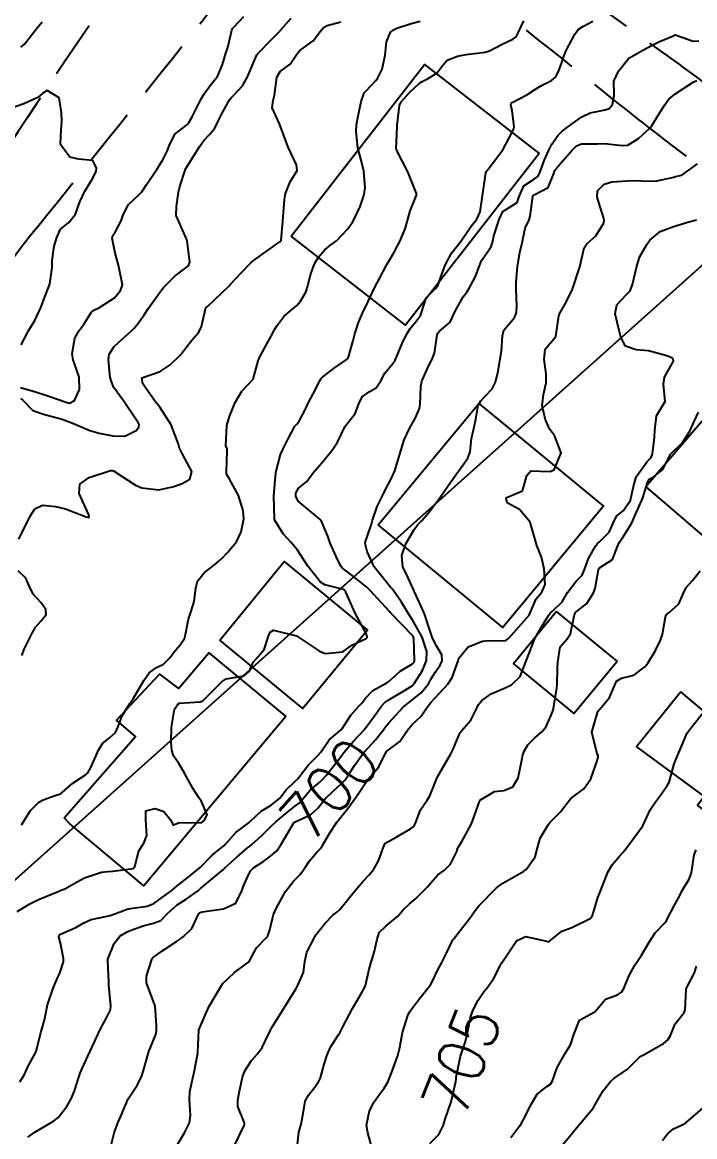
# Model space of a CAD drawing. Header units: metres. Extents: x 298520 to 308411, y 7433745 to 7450750.
# Drawn here: x 301239.4 to 301297.3, y 7442745 to 7442840.8 of the extents above; entities that cross this region are included whole.
import ezdxf
from ezdxf.enums import TextEntityAlignment as Align

# ---------------------------------------------------------------- set-up
doc = ezdxf.new("R2010")
doc.units = ezdxf.units.M
doc.header["$LTSCALE"] = 10
doc.linetypes.add('CONTINUO', pattern=[0])
doc.linetypes.add('DASHED', pattern=[0.75, 0.5, -0.25])
for name, color, linetype in [('Cotas', 45, 'Continuous'), ('Curvas de Nivel 1m', 11, 'Continuous'), ('Curvas de Nivel 5m', 15, 'Continuous'), ('Edificações', 30, 'Continuous'), ('TEXTO', 45, 'Continuous'), ('Vias Secundárias', 230, 'DASHED')]:
    doc.layers.add(name, color=color, linetype=linetype)
doc.styles.add('Style-STANDARD', font='STANDARD.shx')

msp = doc.modelspace()

# ---------------------------------------------------------------- linework, layer by layer
at = {"layer": 'Curvas de Nivel 1m', "flags": 128}
for points, elevation in [([(301239.285, 7442808.444), (301239.476, 7442808.327), (301240.365, 7442807.405), (301241.271, 7442807.09), (301242.883, 7442806.667), (301243.265, 7442806.527), (301243.855, 7442806.274), (301245.254, 7442805.678), (301246.05, 7442805.449), (301247.248, 7442805.239), (301248.275, 7442805.192), (301249.255, 7442805.687), (301249.489, 7442805.977), (301249.509, 7442806.206), (301249.415, 7442806.359), (301249.266, 7442806.561), (301248.143, 7442808.221), (301247.301, 7442809.415), (301246.998, 7442810.235), (301246.864, 7442811.773), (301246.92, 7442812.236), (301247.34, 7442812.893), (301248.041, 7442813.528), (301248.822, 7442814.215), (301249.082, 7442814.488), (301249.362, 7442814.829), (301249.938, 7442815.638), (301250.313, 7442816.196), (301251.398, 7442817.72), (301251.609, 7442817.97), (301251.801, 7442818.176), (301252.608, 7442818.971), (301253.417, 7442819.587), (301253.736, 7442819.841), (301253.874, 7442820.155), (301253.63, 7442821.979), (301253.589, 7442822.159), (301253.456, 7442822.425), (301252.681, 7442824.168), (301252.718, 7442824.934), (301252.883, 7442826.166), (301253.008, 7442826.665), (301253.499, 7442828.16), (301253.508, 7442828.175), (301253.523, 7442828.21), (301254.737, 7442830.142), (301255.081, 7442830.606), (301255.558, 7442831.139), (301256.009, 7442831.683), (301256.219, 7442832.124), (301256.663, 7442833.038), (301257.279, 7442834.113), (301257.412, 7442834.295), (301257.598, 7442834.462), (301258.406, 7442835.307), (301258.839, 7442836.098), (301259.642, 7442837.984), (301259.709, 7442838.089), (301260.922, 7442839.338), (301261.626, 7442840.061), (301261.642, 7442840.082), (301261.664, 7442840.103), (301262.58, 7442841.151)], 694), ([(301239.298, 7442809.369), (301240.589, 7442809.016), (301241.29, 7442808.791), (301242.725, 7442808.286), (301243.281, 7442808.078), (301243.523, 7442808.035), (301243.937, 7442808.273), (301244.367, 7442809.199), (301244.349, 7442810.27), (301243.838, 7442811.764), (301243.734, 7442812.276), (301243.983, 7442813.637), (301244.344, 7442814.27), (301244.773, 7442814.855), (301245.376, 7442815.824), (301245.602, 7442816.034), (301246.094, 7442816.249), (301247.391, 7442817.081), (301247.896, 7442817.727), (301248.068, 7442818.223), (301247.74, 7442819.907), (301247.634, 7442820.228), (301247.434, 7442820.941), (301247.194, 7442822.233), (301247.247, 7442822.44), (301247.458, 7442822.783), (301247.97, 7442823.723), (301248.125, 7442824.223), (301248.596, 7442825.109), (301249.499, 7442825.97), (301249.626, 7442826.084), (301249.723, 7442826.207), (301250.161, 7442826.852), (301251.058, 7442828.187), (301251.531, 7442828.954), (301251.946, 7442829.769), (301252.094, 7442830.174), (301252.577, 7442831.151), (301253.57, 7442831.95), (301253.683, 7442832.047), (301253.766, 7442832.157), (301254.073, 7442832.648), (301254.82, 7442834.142), (301255.106, 7442834.632), (301255.611, 7442835.349), (301255.964, 7442835.781), (301256.238, 7442836.124), (301256.679, 7442837.165), (301256.952, 7442838.117), (301257.136, 7442838.628), (301257.483, 7442840.112), (301257.528, 7442840.248), (301257.667, 7442840.397), (301258.511, 7442841.271)], 693), ([(301239.016, 7442764.327), (301240.101, 7442764.985), (301240.773, 7442765.325), (301242.534, 7442766.038), (301242.782, 7442766.152), (301242.87, 7442766.191), (301243.105, 7442766.277), (301244.179, 7442766.877), (301244.793, 7442767.22), (301246.26, 7442767.7), (301246.798, 7442767.76), (301247.241, 7442767.783), (301248.801, 7442767.991), (301248.978, 7442768.032), (301249.12, 7442768.207), (301249.483, 7442769.543), (301249.894, 7442770.199), (301250.177, 7442770.859), (301250.066, 7442772.198), (301250.083, 7442772.98), (301250.868, 7442773.189), (301251.614, 7442772.933), (301252.226, 7442772.169), (301252.439, 7442771.757), (301252.851, 7442771.956), (301253.028, 7442771.982), (301254.851, 7442771.951), (301255.104, 7442772.136), (301255.352, 7442772.626), (301254.869, 7442773.788), (301254.597, 7442774.143), (301254.153, 7442774.878), (301253.436, 7442776.155), (301252.912, 7442777.039), (301252.468, 7442777.716), (301252.305, 7442778.169), (301252.265, 7442778.838), (301252.285, 7442780.17), (301252.534, 7442781.732), (301252.834, 7442782.162), (301252.974, 7442782.245), (301254.751, 7442782.367), (301254.976, 7442782.453), (301256.65, 7442784.115), (301256.996, 7442784.325), (301258.505, 7442784.59), (301259.006, 7442784.988), (301259.328, 7442785.777), (301259.608, 7442786.084), (301260.259, 7442786.849), (301260.671, 7442788.074), (301260.78, 7442788.339), (301261.05, 7442788.525), (301263.043, 7442788.04), (301265.03, 7442786.701), (301265.513, 7442786.498), (301267.03, 7442786.658), (301267.791, 7442787.227), (301269.041, 7442787.786), (301269.128, 7442787.883), (301269.134, 7442787.969), (301269.047, 7442788.227), (301268.099, 7442789.98), (301267.292, 7442791.786), (301267.133, 7442791.99), (301267.093, 7442792.01), (301265.49, 7442792.407), (301265.099, 7442792.647), (301264.014, 7442794.031), (301263.133, 7442795.39), (301262.586, 7442796.048), (301261.886, 7442796.795), (301261.162, 7442797.993), (301261.143, 7442798.041), (301261.139, 7442798.06), (301261.136, 7442798.088), (301261.105, 7442800.061), (301261.207, 7442801.426), (301261.27, 7442802.002), (301261.276, 7442802.059), (301261.673, 7442803.611), (301261.875, 7442804.054), (301262.318, 7442804.978), (301262.91, 7442806.044), (301263.075, 7442806.231), (301263.267, 7442806.493), (301263.804, 7442807.508), (301264.061, 7442808.032), (301264.478, 7442808.841), (301265.087, 7442810.022), (301265.167, 7442810.159), (301265.307, 7442810.298), (301266.287, 7442811.037), (301267.33, 7442811.767), (301267.448, 7442811.872), (301267.514, 7442811.988), (301267.914, 7442813.417), (301268.061, 7442813.983), (301268.368, 7442814.98), (301268.821, 7442815.976), (301269.014, 7442816.346), (301269.395, 7442817.151), (301269.766, 7442817.965), (301270.142, 7442818.691), (301270.828, 7442819.949), (301271.042, 7442820.333), (301271.439, 7442821.028), (301271.768, 7442821.616), (301271.933, 7442821.935), (301272.379, 7442823.016), (301272.645, 7442823.928), (301272.831, 7442824.579), (301273.375, 7442825.921), (301273.366, 7442826.06), (301272.612, 7442827.929), (301271.659, 7442829.821), (301271.62, 7442829.939), (301271.703, 7442831.807), (301271.713, 7442831.939), (301271.91, 7442833.616), (301272.049, 7442833.935), (301272.775, 7442834.758), (301273.617, 7442835.537), (301273.844, 7442835.694), (301274.314, 7442835.913), (301275.11, 7442836.415), (301275.631, 7442837.096), (301276.011, 7442837.521), (301276.885, 7442837.881), (301277.644, 7442838.025), (301279.277, 7442838.223), (301279.648, 7442838.343), (301280.732, 7442838.912), (301281.658, 7442839.324), (301281.94, 7442839.537), (301282.076, 7442839.816), (301282.593, 7442840.897)], 697), ([(301239.242, 7442749.665), (301239.631, 7442750.32), (301239.935, 7442750.981), (301240.612, 7442752.224), (301240.645, 7442752.31), (301241.039, 7442753.901), (301241.164, 7442754.302), (301241.351, 7442755), (301241.621, 7442756.296), (301242.116, 7442757.727), (301242.338, 7442758.285), (301242.439, 7442758.532), (301242.695, 7442759.113), (301242.998, 7442759.987), (301243.004, 7442760.277), (301242.726, 7442761.61), (301242.589, 7442762.139), (301242.61, 7442762.282), (301242.668, 7442762.347), (301242.734, 7442762.378), (301244.064, 7442762.946), (301244.749, 7442763.337), (301245.379, 7442763.625), (301246.758, 7442763.921), (301247.001, 7442763.986), (301247.632, 7442764.221), (301248.464, 7442764.515), (301248.767, 7442764.582), (301250.182, 7442764.782), (301250.771, 7442765.007), (301252.356, 7442766.166), (301252.787, 7442766.539), (301253.683, 7442767.262), (301254.77, 7442768.14), (301254.786, 7442768.157), (301254.803, 7442768.175), (301255.779, 7442769.165), (301256.831, 7442770), (301256.894, 7442770.047), (301256.948, 7442770.109), (301257.819, 7442771.124), (301258.851, 7442771.882), (301258.973, 7442771.967), (301259.083, 7442772.088), (301259.995, 7442772.945), (301260.867, 7442773.454), (301261.6, 7442774.059), (301262.154, 7442774.781), (301262.895, 7442775.507), (301263.173, 7442775.763), (301263.401, 7442776.035), (301264.045, 7442776.896), (301264.92, 7442777.754), (301265.123, 7442778.017), (301265.848, 7442779.097), (301266.953, 7442779.99), (301267.732, 7442781.216), (301268.407, 7442781.976), (301268.687, 7442782.262), (301268.98, 7442782.657), (301269.623, 7442783.327), (301270.747, 7442783.952), (301270.913, 7442784.032), (301270.995, 7442784.111), (301271.955, 7442784.99), (301273.018, 7442785.619), (301273.163, 7442785.776), (301273.208, 7442785.918), (301273.133, 7442787.828), (301273.11, 7442787.919), (301273.044, 7442788.019), (301271.193, 7442789.948), (301271.138, 7442790.013), (301271.074, 7442790.096), (301269.344, 7442791.967), (301269.095, 7442792.208), (301267.948, 7442793.138), (301267.111, 7442793.765), (301266.981, 7442793.861), (301266.879, 7442793.994), (301266.597, 7442794.522), (301265.927, 7442796.008), (301265.732, 7442796.594), (301265.162, 7442797.933), (301265.085, 7442798.021), (301263.187, 7442799.616), (301262.977, 7442800.042), (301262.974, 7442800.263), (301263.2, 7442800.71), (301263.935, 7442801.304), (301264.456, 7442802.028), (301264.809, 7442802.432), (301265.222, 7442802.902), (301266.109, 7442804.007), (301266.576, 7442804.667), (301267.192, 7442805.991), (301267.264, 7442806.096), (301268.1, 7442807.157), (301268.396, 7442807.979), (301268.68, 7442808.585), (301269.293, 7442808.996), (301269.898, 7442809.363), (301270.306, 7442809.96), (301270.652, 7442810.618), (301271.326, 7442811.452), (301271.533, 7442811.735), (301271.624, 7442811.937), (301272.125, 7442813.152), (301272.516, 7442813.928), (301272.83, 7442814.456), (301273.371, 7442815.111), (301273.71, 7442815.585), (301273.829, 7442815.916), (301274.214, 7442817.092), (301274.994, 7442817.904), (301275.196, 7442818.111), (301275.411, 7442818.73), (301275.825, 7442819.894), (301276.385, 7442820.94), (301277.127, 7442821.875), (301277.458, 7442822.363), (301278.072, 7442823.259), (301278.554, 7442823.859), (301278.839, 7442824.5), (301279.038, 7442825.855), (301279.102, 7442826.259), (301279.345, 7442827.852), (301279.394, 7442827.982), (301279.526, 7442828.145), (301280.784, 7442829.831), (301281.069, 7442830.308), (301281.565, 7442831.276), (301281.746, 7442831.642), (301281.774, 7442831.818), (301281.586, 7442833.163), (301281.493, 7442833.723), (301281.512, 7442833.821), (301281.594, 7442833.885), (301282.853, 7442834.555), (301283.605, 7442835.021), (301284.077, 7442835.326), (301284.983, 7442835.786), (301285.327, 7442836.073), (301285.626, 7442836.624), (301285.923, 7442837.492), (301286.009, 7442837.775), (301286.246, 7442838.368), (301286.991, 7442839.76), (301287.275, 7442840.15), (301287.673, 7442840.432), (301288.532, 7442840.889)], 698), ([(301239.335, 7442838.644), (301239.649, 7442838.906), (301240.734, 7442840.314), (301241.156, 7442840.822)], 692), ([(301239.382, 7442771.791), (301239.728, 7442772.321), (301240.165, 7442773.016), (301240.874, 7442773.721), (301241.242, 7442773.932), (301242.275, 7442774.286), (301242.732, 7442774.434), (301242.886, 7442774.543), (301243.796, 7442775.369), (301244.901, 7442776.078), (301245.099, 7442776.257), (301245.35, 7442776.696), (301246.034, 7442778.243), (301246.371, 7442778.798), (301246.938, 7442779.236), (301247.461, 7442779.709), (301247.7, 7442780.223), (301248.031, 7442781.15), (301248.69, 7442782.213), (301248.814, 7442782.372), (301248.977, 7442782.606), (301249.894, 7442784.201), (301250.353, 7442784.846), (301251.01, 7442785.291), (301251.589, 7442785.599), (301252.183, 7442786.168), (301252.529, 7442786.664), (301253.034, 7442787.242), (301253.394, 7442787.802), (301253.492, 7442788.156), (301253.754, 7442789.462), (301253.993, 7442790.151), (301254.238, 7442790.992), (301254.368, 7442792.147), (301254.511, 7442792.734), (301255.106, 7442793.455), (301256, 7442794.127), (301256.598, 7442794.641), (301257.129, 7442795.209), (301257.541, 7442795.702), (301257.866, 7442796.103), (301258.291, 7442796.959), (301258.497, 7442798.097), (301258.467, 7442798.804), (301258.051, 7442800.101), (301257.208, 7442801.625), (301257.031, 7442801.933), (301257.006, 7442802.113), (301257.086, 7442803.967), (301257.063, 7442804.113), (301256.973, 7442804.378), (301257.046, 7442806.113), (301257.271, 7442806.891), (301257.632, 7442807.754), (301257.778, 7442808.105), (301258.33, 7442809.067), (301259.303, 7442810.09), (301259.75, 7442811.66), (301259.924, 7442812.081), (301260.609, 7442813.335), (301260.995, 7442814.065), (301261.121, 7442814.299), (301261.362, 7442814.696), (301261.95, 7442815.478), (301262.606, 7442816.048), (301263.031, 7442816.399), (301263.391, 7442816.813), (301263.847, 7442817.587), (301263.994, 7442818.034), (301264.283, 7442819.162), (301264.595, 7442820.028), (301264.906, 7442820.55), (301265.441, 7442821.198), (301265.894, 7442821.566), (301266.492, 7442822.004), (301267.463, 7442823.019), (301267.855, 7442823.601), (301268.064, 7442823.984), (301268.532, 7442824.934), (301268.874, 7442825.976), (301268.939, 7442826.545), (301268.832, 7442827.977), (301268.594, 7442828.917), (301268.317, 7442829.982), (301268.164, 7442831.384), (301268.192, 7442831.984), (301268.422, 7442833.144), (301268.594, 7442833.98), (301268.864, 7442834.717), (301269.616, 7442835.497), (301269.847, 7442835.739), (301269.999, 7442835.964), (301270.416, 7442836.743), (301270.674, 7442837.955), (301270.798, 7442839.097), (301271.144, 7442839.948), (301271.438, 7442840.172), (301271.668, 7442840.271), (301272.915, 7442840.686), (301273.677, 7442840.876)], 696), ([(301239.937, 7442744.908), (301240.533, 7442745.34), (301242.13, 7442746.286), (301242.546, 7442746.626), (301243.283, 7442747.546), (301243.69, 7442748.269), (301243.935, 7442748.904), (301244.359, 7442750.262), (301244.422, 7442750.434), (301244.599, 7442750.83), (301245.269, 7442752.25), (301245.694, 7442753.176), (301246.175, 7442754.237), (301246.652, 7442755.119), (301247.029, 7442755.857), (301247.072, 7442756.226), (301246.907, 7442758.002), (301246.885, 7442758.228), (301246.801, 7442760.139), (301246.815, 7442760.229), (301247.365, 7442761.585), (301247.872, 7442762.219), (301248.412, 7442762.539), (301248.74, 7442762.688), (301249.841, 7442763.105), (301250.75, 7442763.313), (301251.375, 7442763.56), (301251.958, 7442764.172), (301252.77, 7442764.884), (301253.554, 7442765.373), (301254.602, 7442766.142), (301254.701, 7442766.224), (301254.784, 7442766.29), (301255.979, 7442767.306), (301256.802, 7442767.979), (301256.863, 7442768.049), (301256.913, 7442768.109), (301257.907, 7442769.009), (301258.828, 7442769.789), (301258.997, 7442769.922), (301259.198, 7442770.086), (301260.07, 7442770.848), (301260.848, 7442771.62), (301261.295, 7442772.063), (301262.866, 7442773.347), (301263.259, 7442773.646), (301263.62, 7442774.033), (301264.194, 7442774.716), (301264.893, 7442775.334), (301265.263, 7442775.649), (301265.596, 7442776.01), (301266.92, 7442777.723), (301267.032, 7442777.878), (301267.114, 7442777.988), (301267.94, 7442778.977), (301268.884, 7442779.971), (301268.918, 7442780.006), (301268.954, 7442780.053), (301269.765, 7442781.161), (301270.333, 7442781.956), (301270.63, 7442782.3), (301270.979, 7442782.539), (301272.47, 7442783.41), (301272.991, 7442783.742), (301273.089, 7442783.822), (301273.168, 7442783.918), (301273.873, 7442785.048), (301274.243, 7442785.908), (301274.249, 7442786.689), (301273.847, 7442787.912), (301273.064, 7442789.346), (301272.689, 7442789.926), (301272.068, 7442790.92), (301271.35, 7442791.946), (301271.237, 7442792.091), (301271.096, 7442792.246), (301269.722, 7442793.964), (301269.132, 7442795.273), (301268.958, 7442795.972), (301268.968, 7442796.149), (301269.149, 7442796.626), (301269.491, 7442797.636), (301269.591, 7442797.966), (301269.998, 7442799.139), (301270.372, 7442799.958), (301270.641, 7442800.506), (301271.207, 7442801.58), (301271.331, 7442801.829), (301271.384, 7442801.947), (301271.496, 7442802.226), (301272.016, 7442803.938), (301272.311, 7442804.87), (301272.804, 7442805.927), (301273.272, 7442806.785), (301273.623, 7442807.573), (301273.679, 7442807.916), (301273.741, 7442809.473), (301273.841, 7442809.915), (301274.278, 7442810.951), (301274.746, 7442811.906), (301274.903, 7442812.338), (301275.152, 7442813.902), (301275.203, 7442814.054), (301275.358, 7442814.233), (301276.258, 7442814.998), (301276.674, 7442815.881), (301277.396, 7442817.174), (301277.694, 7442817.573), (301277.88, 7442817.865), (301278.416, 7442818.857), (301278.785, 7442819.856), (301278.969, 7442820.315), (301279.44, 7442820.981), (301279.799, 7442821.495), (301279.898, 7442821.846), (301280.031, 7442822.413), (301280.484, 7442823.835), (301280.807, 7442824.506), (301281.49, 7442824.939), (301282.025, 7442825.285), (301282.215, 7442825.813), (301282.595, 7442826.726), (301283.518, 7442827.335), (301283.805, 7442827.511), (301283.945, 7442827.796), (301284.376, 7442828.95), (301284.768, 7442829.788), (301285.023, 7442830.313), (301285.562, 7442831.08), (301285.916, 7442831.426), (301286.348, 7442831.768), (301287.582, 7442832.645), (301288.322, 7442833.006), (301289.588, 7442833.249), (301289.952, 7442833.364), (301290.228, 7442833.724), (301290.367, 7442834.485), (301290.335, 7442835.719), (301290.745, 7442836.595), (301291.643, 7442837.7), (301292.908, 7442838.43), (301293.654, 7442838.829), (301294.233, 7442839.098), (301295.526, 7442839.661), (301295.621, 7442839.703), (301295.664, 7442839.705), (301295.785, 7442839.658), (301297.171, 7442839.15), (301297.658, 7442839.187)], 699), ([(301239.34, 7442813.049), (301240.022, 7442814.32), (301240.542, 7442815.136), (301241.086, 7442816.304), (301241.392, 7442817.181), (301241.704, 7442817.993), (301241.82, 7442818.296), (301242.018, 7442819.7), (301242.021, 7442820.294), (301242.195, 7442821.543), (301242.418, 7442822.29), (301242.75, 7442822.997), (301243.466, 7442823.58), (301244.027, 7442824.272), (301244.407, 7442825.349), (301244.835, 7442826.26), (301245.514, 7442827.376), (301245.793, 7442827.974), (301245.829, 7442828.247), (301245.529, 7442828.889), (301244.282, 7442829.02), (301243.532, 7442829.175), (301242.744, 7442830.288), (301242.76, 7442831.083), (301242.838, 7442832.287), (301242.833, 7442833.035), (301242.619, 7442834.29), (301241.602, 7442834.917), (301241.205, 7442834.7), (301240.775, 7442834.312), (301239.587, 7442833.76), (301238.51, 7442833.414)], 692), ([(301252.718, 7442744.158), (301253.405, 7442745.281), (301253.827, 7442746.147), (301253.914, 7442746.782), (301253.824, 7442748.147), (301253.864, 7442748.857), (301254.139, 7442750.145), (301254.225, 7442750.515), (301254.541, 7442752.141), (301254.548, 7442752.206), (301254.643, 7442754.14), (301255.513, 7442756.127), (301256.683, 7442758.11), (301257.72, 7442759.077), (301258.709, 7442759.813), (301258.872, 7442759.927), (301259.002, 7442760.087), (301259.6, 7442761.206), (301260.443, 7442762.073), (301260.569, 7442762.238), (301260.743, 7442762.744), (301260.996, 7442763.829), (301261.074, 7442764.065), (301261.291, 7442764.585), (301262.086, 7442766.05), (301262.792, 7442766.92), (301263.343, 7442767.489), (301263.742, 7442768.031), (301264.164, 7442768.675), (301264.824, 7442769.446), (301265.103, 7442769.742), (301265.293, 7442770.013), (301265.915, 7442771.076), (301266.518, 7442771.995), (301266.857, 7442772.437), (301267.542, 7442773.308), (301268.04, 7442773.978), (301268.391, 7442774.464), (301268.892, 7442775.249), (301269.18, 7442775.686), (301269.451, 7442775.965), (301270.115, 7442776.754), (301270.706, 7442777.952), (301270.787, 7442778.09), (301270.927, 7442778.208), (301271.933, 7442778.94), (301272.599, 7442779.925), (301272.957, 7442780.368), (301273.769, 7442781.108), (301274.285, 7442781.907), (301274.592, 7442782.288), (301274.981, 7442782.708), (301276.061, 7442783.884), (301276.443, 7442784.437), (301276.949, 7442785.871), (301277.025, 7442786.108), (301277.816, 7442787.082), (301279.04, 7442787.582), (301279.292, 7442787.596), (301281.041, 7442787.641), (301281.299, 7442787.826), (301283.063, 7442789.8), (301283.679, 7442791.199), (301284.159, 7442791.789), (301284.437, 7442792.449), (301284.365, 7442793.787), (301284.13, 7442794.788), (301283.726, 7442795.794), (301283.163, 7442797.8), (301282.239, 7442798.88), (301281.179, 7442799.47), (301281.095, 7442799.831), (301281.115, 7442799.9), (301281.185, 7442799.957), (301282.495, 7442800.509), (301282.876, 7442801.805), (301283.217, 7442802.222), (301284.846, 7442802.154), (301285.218, 7442802.293), (301285.805, 7442803.771), (301285.255, 7442805.247), (301284.85, 7442805.784), (301284.459, 7442806.6), (301284.188, 7442807.791), (301284.293, 7442808.79), (301284.532, 7442809.788), (301284.536, 7442810.566), (301284.343, 7442811.79), (301284.448, 7442812.683), (301285.353, 7442813.78), (301285.616, 7442815.54), (301285.702, 7442815.775), (301286.134, 7442816.512), (301286.756, 7442817.76), (301287.423, 7442819.75), (301287.79, 7442821.404), (301288.019, 7442821.744), (301288.786, 7442822.411), (301289.47, 7442823.471), (301289.524, 7442823.678), (301289.525, 7442823.729), (301289.475, 7442823.918), (301288.916, 7442825.736), (301288.955, 7442826.282), (301289.51, 7442826.854), (301290.171, 7442827.065), (301291.515, 7442827.162), (301292.038, 7442827.179), (301293.515, 7442827.131), (301294.041, 7442827.149), (301295.52, 7442827.475), (301295.668, 7442827.511), (301296.189, 7442827.65), (301297.533, 7442828.62)], 701), ([(301257.663, 7442744.103), (301258.541, 7442745.916), (301258.581, 7442746.052), (301258.583, 7442746.09), (301258.544, 7442746.215), (301258.007, 7442747.547), (301257.994, 7442748.099), (301258.079, 7442748.589), (301258.387, 7442750.093), (301258.598, 7442750.622), (301259.184, 7442751.507), (301259.681, 7442752.079), (301260.078, 7442752.618), (301260.638, 7442753.77), (301260.736, 7442753.975), (301260.783, 7442754.068), (301260.933, 7442754.353), (301261.975, 7442756.05), (301262.674, 7442757.148), (301263.004, 7442757.712), (301263.195, 7442758.035), (301263.653, 7442759.076), (301263.772, 7442760.029), (301263.92, 7442760.829), (301264.553, 7442762.022), (301264.619, 7442762.136), (301264.738, 7442762.355), (301265.469, 7442763.296), (301266.183, 7442764.006), (301266.507, 7442764.261), (301266.768, 7442764.505), (301267.979, 7442765.982), (301268.793, 7442766.931), (301269.298, 7442767.465), (301269.702, 7442767.961), (301270.099, 7442768.672), (301270.57, 7442769.953), (301270.651, 7442770.135), (301270.836, 7442770.292), (301271.613, 7442770.711), (301272.848, 7442771.419), (301273.126, 7442771.641), (301273.273, 7442771.916), (301273.714, 7442773.062), (301274.279, 7442773.906), (301274.514, 7442774.268), (301274.892, 7442775.177), (301275.085, 7442775.713), (301275.17, 7442775.897), (301275.82, 7442776.985), (301276.328, 7442777.886), (301276.525, 7442778.288), (301276.945, 7442779.321), (301277.116, 7442779.703), (301277.248, 7442779.867), (301278.053, 7442780.768), (301278.583, 7442781.854), (301278.707, 7442782.121), (301278.979, 7442782.47), (301279.785, 7442783.041), (301280.99, 7442783.568), (301281.554, 7442783.822), (301282.292, 7442784.522), (301282.79, 7442785.803), (301283.03, 7442786.461), (301283.402, 7442787.434), (301283.548, 7442787.795), (301284.089, 7442788.753), (301284.723, 7442789.783), (301284.866, 7442789.982), (301285.068, 7442790.138), (301285.892, 7442790.961), (301286.361, 7442791.761), (301287.103, 7442792.719), (301287.62, 7442793.233), (301287.838, 7442793.743), (301288.176, 7442794.691), (301288.767, 7442795.734), (301288.925, 7442795.953), (301289.147, 7442796.131), (301289.942, 7442796.935), (301290.303, 7442797.719), (301290.58, 7442798.305), (301291.174, 7442798.796), (301291.781, 7442799.701), (301292.028, 7442800.871), (301292.276, 7442801.694), (301293.226, 7442803.005), (301293.555, 7442803.352), (301293.688, 7442803.675), (301293.841, 7442805.087), (301293.884, 7442805.674), (301294.006, 7442806.943), (301294.456, 7442807.668), (301294.775, 7442808.178), (301294.626, 7442809.667), (301294.706, 7442810.272), (301295.329, 7442811.392), (301295.434, 7442811.556), (301295.482, 7442811.658), (301295.467, 7442811.791), (301295.336, 7442811.945), (301294.898, 7442812.103), (301293.342, 7442812.543), (301292.27, 7442812.624), (301291.345, 7442812.933), (301290.95, 7442813.714), (301290.803, 7442814.274), (301290.468, 7442815.719), (301290.611, 7442816.498), (301291.399, 7442817.35), (301291.747, 7442817.705), (301291.953, 7442818.246), (301292.286, 7442819.697), (301292.551, 7442820.578), (301293.179, 7442821.684), (301293.456, 7442822.038), (301294.345, 7442822.79), (301295.469, 7442823.235), (301296.801, 7442823.64), (301297.475, 7442823.79)], 702), ([(301263.111, 7442744.034), (301263.231, 7442745.339), (301263.435, 7442746.031), (301263.615, 7442746.967), (301263.796, 7442748.028), (301264.071, 7442748.525), (301264.581, 7442749.197), (301264.931, 7442749.674), (301265.105, 7442750.015), (301265.427, 7442751.189), (301265.67, 7442752.009), (301265.975, 7442752.654), (301266.638, 7442753.683), (301266.762, 7442753.878), (301266.827, 7442753.997), (301267.005, 7442754.353), (301267.87, 7442755.982), (301268.677, 7442757.35), (301268.896, 7442757.753), (301268.975, 7442757.967), (301269.3, 7442759.368), (301269.461, 7442759.963), (301269.765, 7442760.917), (301269.972, 7442761.958), (301270.17, 7442762.524), (301270.744, 7442763.074), (301271.756, 7442763.935), (301272.226, 7442764.463), (301272.769, 7442764.998), (301273.274, 7442765.417), (301273.777, 7442765.91), (301274.283, 7442766.41), (301274.794, 7442767.011), (301275.216, 7442767.479), (301275.777, 7442767.89), (301276.299, 7442768.397), (301276.827, 7442769.497), (301276.925, 7442769.785), (301276.974, 7442769.878), (301277.242, 7442770.279), (301278.107, 7442771.861), (301278.796, 7442773.775), (301278.829, 7442773.851), (301278.842, 7442773.882), (301278.874, 7442773.936), (301280.081, 7442774.642), (301280.886, 7442774.729), (301281.662, 7442775.047), (301282.112, 7442775.812), (301282.441, 7442777.33), (301282.532, 7442777.806), (301282.619, 7442778.113), (301282.936, 7442778.656), (301283.522, 7442779.217), (301284.174, 7442779.788), (301284.52, 7442780.222), (301284.967, 7442781.193), (301285.119, 7442781.631), (301285.152, 7442781.778), (301285.415, 7442783.349), (301285.459, 7442783.775), (301285.501, 7442785.29), (301285.53, 7442785.775), (301285.726, 7442787.083), (301286.325, 7442787.767), (301286.615, 7442788.197), (301286.933, 7442789.761), (301286.96, 7442789.866), (301287.068, 7442790.071), (301288.02, 7442790.799), (301288.604, 7442791.735), (301288.733, 7442792.097), (301289.022, 7442793.731), (301289.044, 7442793.801), (301289.115, 7442793.87), (301290.244, 7442794.601), (301290.677, 7442795.715), (301290.815, 7442796.045), (301291.151, 7442796.547), (301291.87, 7442797.699), (301292.408, 7442798.924), (301292.764, 7442799.686), (301292.879, 7442799.993), (301293.205, 7442801.139), (301293.4, 7442801.488), (301293.741, 7442801.675), (301294.562, 7442802.324), (301295.233, 7442803.66), (301296.252, 7442804.646), (301296.873, 7442805.636), (301297.271, 7442806.471), (301297.641, 7442807.264)], 703), ([(301269.545, 7442743.96), (301269.194, 7442745.306), (301269.074, 7442745.965), (301269.338, 7442747.18), (301269.718, 7442747.958), (301270.081, 7442748.444), (301270.58, 7442749.12), (301270.89, 7442749.644), (301271.02, 7442749.944), (301271.267, 7442750.608), (301271.762, 7442751.933), (301271.929, 7442752.625), (301272.163, 7442753.927), (301272.659, 7442755.478), (301272.816, 7442755.764), (301272.932, 7442755.917), (301273.692, 7442756.891), (301274.494, 7442757.902), (301274.574, 7442758.011), (301274.688, 7442758.217), (301275.231, 7442759.369), (301275.509, 7442759.892), (301275.92, 7442760.689), (301276.506, 7442761.882), (301276.6, 7442762.016), (301276.736, 7442762.179), (301278.031, 7442763.861), (301278.331, 7442764.285), (301278.768, 7442764.833), (301279.263, 7442765.358), (301279.73, 7442765.841), (301280.258, 7442766.366), (301280.792, 7442766.758), (301282.603, 7442767.803), (301282.725, 7442767.881), (301282.805, 7442767.944), (301283.589, 7442769.025), (301283.788, 7442769.79), (301284.008, 7442770.622), (301284.689, 7442771.782), (301284.757, 7442771.877), (301284.855, 7442771.99), (301285.754, 7442772.881), (301286.424, 7442773.764), (301286.627, 7442774.012), (301286.88, 7442774.215), (301287.765, 7442774.872), (301288.377, 7442775.738), (301288.919, 7442777.289), (301289.008, 7442777.643), (301288.997, 7442777.729), (301288.925, 7442777.871), (301288.445, 7442779.738), (301288.971, 7442781.509), (301289.062, 7442781.639), (301289.154, 7442781.728), (301289.969, 7442782.734), (301290.397, 7442783.716), (301290.581, 7442784.132), (301291.003, 7442784.393), (301292.067, 7442784.634), (301293.018, 7442785.354), (301293.161, 7442785.539), (301293.26, 7442785.678), (301293.924, 7442786.781), (301294.376, 7442787.667), (301294.538, 7442788.175), (301294.802, 7442789.663), (301294.878, 7442789.849), (301295.068, 7442790.014), (301295.948, 7442790.784), (301296.302, 7442791.648), (301296.562, 7442792.181), (301297.104, 7442792.773), (301297.774, 7442793.63)], 704), ([(301281.473, 7442744.881), (301282.182, 7442745.814), (301282.334, 7442746.023), (301282.549, 7442746.373), (301283.27, 7442747.799), (301283.743, 7442748.62), (301284.585, 7442749.266), (301284.886, 7442749.479), (301285.062, 7442749.775), (301285.476, 7442750.899), (301285.964, 7442751.766), (301286.203, 7442752.178), (301286.624, 7442752.87), (301286.911, 7442753.756), (301287.408, 7442754.992), (301288.662, 7442755.669), (301288.702, 7442755.69), (301288.737, 7442755.729), (301289.621, 7442756.773), (301290.677, 7442757.148), (301290.996, 7442757.39), (301291.196, 7442757.705), (301291.64, 7442758.76), (301292.141, 7442759.696), (301292.722, 7442760.557), (301293.38, 7442761.674), (301293.913, 7442762.497), (301294.75, 7442763.347), (301294.875, 7442763.536), (301294.932, 7442763.658), (301295.558, 7442764.865), (301295.987, 7442765.648), (301296.251, 7442766.183), (301296.797, 7442767.059), (301297.029, 7442767.637), (301297.25, 7442769.21), (301297.435, 7442769.631)], 706), ([(301285.988, 7442744.306), (301286.535, 7442744.979), (301287.168, 7442745.751), (301288.56, 7442747.417), (301288.687, 7442747.604), (301288.75, 7442747.728), (301289.413, 7442748.889), (301290.075, 7442749.715), (301290.341, 7442749.967), (301290.597, 7442750.144), (301291.532, 7442750.772), (301292.452, 7442751.692), (301292.529, 7442751.776), (301292.614, 7442751.844), (301292.947, 7442752.016), (301294.626, 7442752.968), (301294.985, 7442753.301), (301295.222, 7442753.654), (301295.635, 7442754.664), (301296.399, 7442755.643), (301296.476, 7442755.831), (301296.584, 7442757.641), (301296.596, 7442757.729), (301296.687, 7442757.907), (301297.288, 7442759.048), (301297.466, 7442759.629)], 707), ([(301294.528, 7442744.647), (301294.971, 7442745.221), (301295.475, 7442745.651), (301296.219, 7442745.97), (301296.548, 7442746.149), (301298.233, 7442747.615)], 708)]:
    msp.add_lwpolyline(points, dxfattribs=dict(at, elevation=elevation))
at = {"layer": 'Curvas de Nivel 5m', "flags": 128}
for points, elevation in [([(301239.143, 7442796.33), (301240.118, 7442798.316), (301240.526, 7442798.957), (301241.177, 7442799.251), (301242.303, 7442799.162), (301243.173, 7442798.953), (301244.94, 7442798.262), (301245.162, 7442798.204), (301245.216, 7442798.259), (301245.165, 7442798.419), (301244.341, 7442800.269), (301244.39, 7442801.079), (301245.207, 7442801.634), (301247.029, 7442802.233), (301247.213, 7442802.25), (301247.288, 7442802.229), (301249.201, 7442800.982), (301249.736, 7442800.74), (301251.197, 7442800.571), (301252.488, 7442800.879), (301253.203, 7442801.127), (301253.869, 7442801.491), (301254.047, 7442802.152), (301253.228, 7442803.635), (301252.983, 7442804.163), (301252.884, 7442804.517), (301252.246, 7442806.17), (301251.278, 7442807.697), (301251.063, 7442807.965), (301250.878, 7442808.186), (301249.812, 7442809.696), (301249.74, 7442810.204), (301251.319, 7442810.763), (301252.169, 7442811.327), (301253.029, 7442812.163), (301253.169, 7442812.328), (301253.337, 7442812.558), (301254.05, 7442813.448), (301254.649, 7442814.147), (301254.883, 7442814.622), (301255.21, 7442816.142), (301255.275, 7442816.25), (301255.385, 7442816.345), (301257.236, 7442818.113), (301257.405, 7442818.287), (301258.278, 7442819.238), (301259.117, 7442820.093), (301259.275, 7442820.242), (301259.427, 7442820.36), (301260.429, 7442821.085), (301261.449, 7442821.793), (301261.607, 7442821.902), (301261.73, 7442822.057), (301261.865, 7442823.66), (301261.884, 7442824.056), (301262.001, 7442825.549), (301262.093, 7442826.054), (301262.505, 7442827.058), (301263.1, 7442828.044), (301263.057, 7442828.515), (301262.333, 7442830.052), (301261.573, 7442832.06), (301260.96, 7442833.443), (301261.033, 7442834.068), (301261.152, 7442834.514), (301261.352, 7442836.064), (301261.628, 7442836.539), (301262.511, 7442837.174), (301263.061, 7442838.046), (301263.326, 7442838.363), (301263.648, 7442838.586), (301264.484, 7442839.202), (301265.106, 7442840.026), (301265.36, 7442840.33), (301265.67, 7442840.498), (301266.854, 7442840.819)], 695), ([(301247.091, 7442744.224), (301247.388, 7442745.368), (301247.703, 7442746.218), (301247.967, 7442746.797), (301248.563, 7442748.21), (301249.358, 7442749.425), (301249.722, 7442750.199), (301249.945, 7442750.851), (301250.308, 7442752.193), (301250.381, 7442752.428), (301250.625, 7442752.972), (301250.981, 7442753.841), (301251.007, 7442754.185), (301250.984, 7442754.522), (301250.871, 7442756.187), (301250.835, 7442756.357), (301250.668, 7442756.742), (301250.141, 7442758.195), (301250.135, 7442758.752), (301250.588, 7442760.191), (301250.632, 7442760.272), (301250.715, 7442760.377), (301251.444, 7442760.903), (301252.729, 7442761.735), (301252.969, 7442761.919), (301253.293, 7442762.154), (301254.023, 7442762.868), (301254.628, 7442764.141), (301254.703, 7442764.201), (301254.764, 7442764.235), (301254.919, 7442764.292), (301256.767, 7442764.544), (301257.834, 7442765.038), (301258.334, 7442766.094), (301258.448, 7442766.432), (301258.794, 7442767.231), (301259.071, 7442767.817), (301259.354, 7442768.084), (301260.221, 7442768.667), (301260.818, 7442769.089), (301261.337, 7442769.55), (301261.692, 7442770.057), (301262.852, 7442771.995), (301262.874, 7442772.019), (301262.915, 7442772.039), (301264.242, 7442772.643), (301264.865, 7442773.223), (301265.516, 7442774.01), (301266.205, 7442774.678), (301266.893, 7442775.308), (301267.231, 7442775.654), (301267.459, 7442775.984), (301268.025, 7442776.865), (301268.82, 7442777.971), (301268.867, 7442778.027), (301268.925, 7442778.089), (301269.829, 7442779.072), (301270.528, 7442779.954), (301270.71, 7442780.198), (301270.959, 7442780.521), (301272.253, 7442781.931), (301272.979, 7442782.488), (301273.781, 7442783.116), (301274.389, 7442783.906), (301274.611, 7442784.292), (301275.008, 7442784.923), (301275.407, 7442785.504), (301275.563, 7442785.892), (301275.544, 7442786.408), (301275.036, 7442787.253), (301274.717, 7442787.903), (301274.533, 7442788.423), (301274.065, 7442789.91), (301273.2, 7442791.811), (301273.145, 7442791.919), (301273.094, 7442792.071), (301272.517, 7442793.339), (301272.198, 7442793.934), (301272.12, 7442794.943), (301272.461, 7442795.93), (301273.156, 7442797.183), (301273.485, 7442797.592), (301273.799, 7442797.914), (301274.443, 7442798.634), (301275.18, 7442799.624), (301275.374, 7442799.897), (301276.113, 7442800.972), (301276.74, 7442801.877), (301277.219, 7442802.496), (301277.799, 7442803.293), (301277.988, 7442803.862), (301278.104, 7442805.007), (301278.29, 7442805.86), (301278.472, 7442806.657), (301278.668, 7442807.856), (301278.895, 7442808.246), (301279.291, 7442808.635), (301279.87, 7442809.271), (301280.177, 7442809.841), (301280.382, 7442810.774), (301280.571, 7442811.838), (301280.671, 7442812.506), (301280.759, 7442813.836), (301280.886, 7442814.309), (301281.369, 7442814.895), (301281.808, 7442815.392), (301281.984, 7442815.821), (301282.002, 7442816.434), (301281.95, 7442817.822), (301281.957, 7442818.37), (301282.051, 7442819.821), (301282.261, 7442820.997), (301282.469, 7442821.815), (301282.723, 7442823.069), (301283.054, 7442823.804), (301283.163, 7442824.117), (301283.381, 7442825.801), (301283.413, 7442825.891), (301283.504, 7442825.944), (301284.711, 7442826.581), (301285.191, 7442827.783), (301285.273, 7442828.035), (301285.529, 7442828.395), (301286.742, 7442829.762), (301287.136, 7442830.169), (301287.552, 7442830.328), (301288.955, 7442830.333), (301289.552, 7442830.368), (301291.067, 7442830.198), (301291.551, 7442830.22), (301292.461, 7442830.795), (301293.448, 7442831.682), (301293.575, 7442831.839), (301294.284, 7442832.975), (301294.702, 7442833.669), (301295.09, 7442834.173), (301295.602, 7442834.608), (301297.183, 7442835.636), (301297.479, 7442835.768)], 700), ([(301239.403, 7442786.324), (301239.652, 7442786.944), (301240.321, 7442788.311), (301240.589, 7442788.768), (301241.058, 7442789.279), (301241.512, 7442789.85), (301241.47, 7442790.296), (301241.079, 7442790.879), (301240.392, 7442791.617), (301240.054, 7442792.316), (301239.761, 7442792.982), (301239.106, 7442793.613)], 695), ([(301274.528, 7442744.372), (301275.286, 7442745.142), (301275.666, 7442745.889), (301275.87, 7442746.566), (301276.316, 7442747.882), (301276.373, 7442748.075), (301276.579, 7442748.953), (301276.751, 7442749.717), (301276.769, 7442749.877), (301276.787, 7442750.069), (301277.168, 7442751.872), (301277.533, 7442752.963), (301277.759, 7442753.863), (301278.024, 7442755.226), (301278.246, 7442755.856), (301278.671, 7442756.69), (301279.138, 7442757.385), (301279.492, 7442757.842), (301279.989, 7442758.541), (301280.666, 7442759.83), (301280.68, 7442759.863), (301280.714, 7442759.92), (301281.977, 7442761.811), (301282.737, 7442762.175), (301284.595, 7442761.781), (301284.732, 7442761.73), (301284.775, 7442761.737), (301284.816, 7442761.779), (301285.884, 7442762.626), (301286.745, 7442762.953), (301288.311, 7442763.737), (301288.518, 7442763.972), (301288.769, 7442764.829), (301288.979, 7442765.529), (301289.053, 7442765.727), (301289.554, 7442766.964), (301289.838, 7442767.72), (301290.193, 7442768.335), (301290.824, 7442769.092), (301291.133, 7442769.401), (301291.391, 7442769.702), (301292.853, 7442771.68), (301293.477, 7442773.064), (301293.864, 7442773.67), (301294.298, 7442774.25), (301294.894, 7442775.093), (301295.107, 7442775.451), (301295.174, 7442775.657), (301295.54, 7442777.03), (301295.785, 7442777.651), (301296.137, 7442778.446), (301296.643, 7442779.643), (301296.765, 7442779.831), (301296.957, 7442780.062), (301298.183, 7442781.622)], 705)]:
    msp.add_lwpolyline(points, dxfattribs=dict(at, elevation=elevation))
at = {"layer": 'Edificações'}
for points in [[(301262.572, 7442822.394), (301274.064, 7442837.16), (301283.91, 7442829.498), (301272.419, 7442814.731)], [(301293.105, 7442800.881), (301305.302, 7442815.08), (301315.837, 7442806.031), (301303.639, 7442791.831)], [(301270.07, 7442797.58), (301278.731, 7442808.003), (301289.472, 7442799.165), (301280.811, 7442788.741)], [(301256.442, 7442787.668), (301261.99, 7442794.41), (301269.144, 7442788.523), (301263.596, 7442781.781)], [(301285.417, 7442790.123), (301281.712, 7442785.62), (301286.917, 7442781.337), (301290.622, 7442785.84)], [(301243.041, 7442772.377), (301249.176, 7442779.363), (301247.568, 7442780.775), (301251.253, 7442784.72), (301252.883, 7442783.486), (301255.508, 7442786.559), (301262.122, 7442781.084), (301249.912, 7442766.519), (301243.545, 7442771.857)], [(301296.111, 7442783.225), (301292.286, 7442778.494), (301298.112, 7442774.2), (301297.541, 7442773.425), (301300.815, 7442771.013), (301307.401, 7442779.952), (301301.391, 7442784.38), (301298.832, 7442780.907)]]:
    msp.add_lwpolyline(points, close=True, dxfattribs=at)
at = {"layer": 'TEXTO', "linetype": 'CONTINUO'}
msp.add_polyline3d([(301363.37, 7442878.401, 0), (301198.321, 7442730.838, 0)], dxfattribs=at)
at = {"layer": 'Vias Secundárias'}
for points in [[(301465.55, 7442973.319, 0), (301478.59, 7442967.28, -0.011668)], [(301304.245, 7442824.106, -0.030471), (301292.607, 7442832.319, 0.002991), (301274.992, 7442846.259, 0.283544), (301263.286, 7442847.563, 0.114284), (301255.056, 7442841.053, -0.000657), (301240.665, 7442823.083, 0.046798), (301232.015, 7442809.969, -0.011732), (301226.69, 7442800.515, -0.001258), (301213.113, 7442777.812, -0.002081), (301198.382, 7442753.55)]]:
    msp.add_lwpolyline(points, format="xyb", dxfattribs=at)
at = {"layer": 'Vias Secundárias', "elevation": 697.377}
for points in [[(301192.537, 7442758.677), (301205.726, 7442779.707), (301223.939, 7442808.043), (301236.781, 7442827.838, -0.008311), (301249.445, 7442846.667, -0.000486), (301262.748, 7442865.713, 0.001324), (301270.929, 7442877.468, -0.063194), (301280.896, 7442888.57, -0.088247), (301289.565, 7442893.73, -0.168507)], [(301301.101, 7442890.959, 0.158907), (301291.726, 7442891.383, 0.118104), (301285.554, 7442887.97, 0.111146), (301279.574, 7442879.4, -0.075519), (301277.136, 7442875.319, 0.048485), (301268.214, 7442862.064, 0.270794), (301268.409, 7442856.225, 0.153446), (301270.951, 7442854.066, -0.074251), (301281.263, 7442847.776), (301296.104, 7442837.073, -0.035453), (301316.542, 7442820.007)]]:
    msp.add_lwpolyline(points, format="xyb", dxfattribs=at)

# ---------------------------------------------------------------- texts
at = {"layer": 'Cotas', "style": 'Style-STANDARD'}
for s, rotation, p in [('700', 48.20884, (301265.876, 7442774.83, 700)), ('705', 68.53897, (301277.254, 7442751.493, 705))]:
    msp.add_text(s, height=4, rotation=rotation, dxfattribs=at).set_placement(p, align=Align.MIDDLE_CENTER)

doc.saveas('drawing.dxf')
